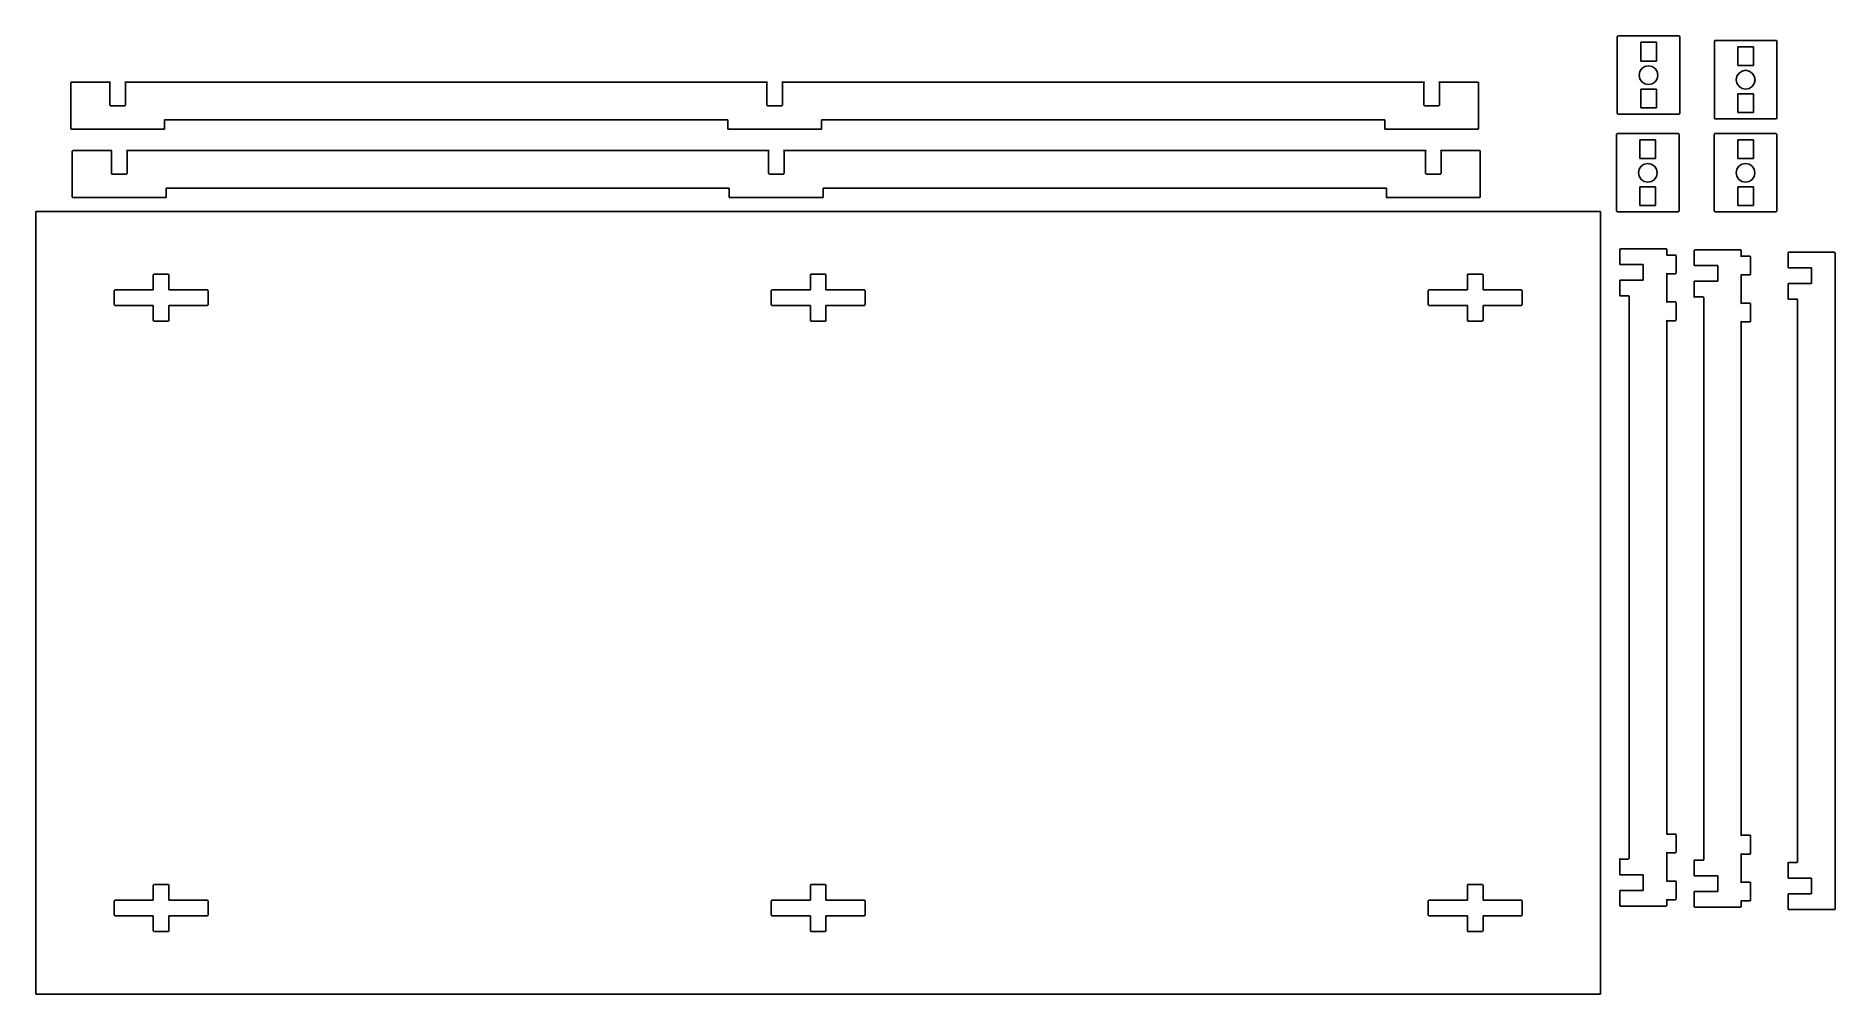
# Model space of a CAD drawing. Extents: x 10 to 585, y 20 to 326.
import ezdxf

# ---------------------------------------------------------------- set-up
doc = ezdxf.new("R2010")
doc.units = 0

msp = doc.modelspace()

# ---------------------------------------------------------------- linework, layer by layer
at = {"layer": 'Layer 1'}
for p, q in [((515.59683, 326.072959), (515.40563, 325.881756)), ((515.40563, 325.881756), (515.40563, 301.264654)), ((535.21372, 326.072959), (515.59683, 326.072959)), ((522.90594, 324.073081), (527.90564, 324.073081)), ((522.90594, 318.072931), (522.90594, 324.073081)), ((527.90564, 324.073081), (527.90564, 318.072931)), ((535.40544, 325.881756), (535.21372, 326.072959)), ((535.40544, 301.264654), (535.40544, 325.881756)), ((546.6271, 324.60535), (546.4359, 324.414147)), ((546.4359, 324.414147), (546.4359, 299.797045)), ((566.24399, 324.60535), (546.6271, 324.60535)), ((553.93621, 322.605472), (558.93591, 322.605472)), ((553.93621, 316.605322), (553.93621, 322.605472)), ((558.93591, 322.605472), (558.93591, 316.605322)), ((566.43571, 324.414147), (566.24399, 324.60535)), ((566.43571, 299.797045), (566.43571, 324.414147)), ((527.90564, 318.072931), (522.90594, 318.072931)), ((523.283878, 315.6946), (524.257301, 316.344982)), ((524.257301, 316.344982), (525.40553, 316.573281)), ((525.40553, 316.573281), (526.553602, 316.344836)), ((525.40553, 316.573281), (525.40553, 316.573281)), ((526.553602, 316.344836), (527.526852, 315.69442)), ((558.93591, 316.605322), (553.93621, 316.605322)), ((21.112485, 311.146977), (21.102685, 311.137177)), ((21.102685, 311.137177), (21.102685, 311.098417)), ((21.102685, 311.098417), (21.102685, 299.740454)), ((21.246327, 311.280302), (21.112485, 311.146977)), ((21.256127, 311.290102), (21.246327, 311.280302)), ((21.294367, 311.290102), (21.256127, 311.290102)), ((33.79438, 311.290102), (21.294367, 311.290102)), ((33.60266, 311.098382), (33.79438, 311.290102)), ((33.60266, 303.982021), (33.60266, 311.098382)), ((48.129939, 311.290102), (38.411152, 311.290102)), ((38.411152, 311.290102), (38.602872, 311.098382)), ((38.602872, 311.098382), (38.602872, 303.982021)), ((243.79448, 311.290102), (48.129939, 311.290102)), ((243.60276, 311.098382), (243.79448, 311.290102)), ((243.60276, 303.982021), (243.60276, 311.098382)), ((261.89001, 311.290102), (248.41125, 311.290102)), ((248.41125, 311.290102), (248.60297, 311.098382)), ((248.60297, 311.098382), (248.60297, 303.982021)), ((441.59636, 311.290102), (261.89001, 311.290102)), ((453.79462, 311.290102), (441.59636, 311.290102)), ((453.6029, 311.098382), (453.79462, 311.290102)), ((453.6029, 303.982021), (453.6029, 311.098382)), ((468.96579, 311.290102), (458.41139, 311.290102)), ((458.41139, 311.290102), (458.60311, 311.098382)), ((458.60311, 311.098382), (458.60311, 303.982021)), ((470.94964, 311.290102), (468.96579, 311.290102)), ((471.10312, 311.137139), (470.94964, 311.290102)), ((471.10312, 296.443498), (471.10312, 311.137139)), ((522.4052, 313.572947), (522.633497, 314.721176)), ((522.633645, 312.424877), (522.4052, 313.572947)), ((522.633497, 314.721176), (523.283878, 315.6946)), ((523.284061, 311.451628), (522.633645, 312.424877)), ((524.257421, 310.801379), (523.284061, 311.451628)), ((525.40553, 310.57313), (524.257421, 310.801379)), ((526.573163, 310.808918), (525.40553, 310.57313)), ((527.526669, 311.451809), (526.573163, 310.808918)), ((528.169561, 312.405314), (527.526669, 311.451809)), ((527.526852, 315.69442), (528.177102, 314.721058)), ((528.40535, 313.572947), (528.169561, 312.405314)), ((528.177102, 314.721058), (528.40535, 313.572947)), ((553.43547, 312.105338), (553.663767, 313.253567)), ((553.663915, 310.957268), (553.43547, 312.105338)), ((553.663767, 313.253567), (554.314148, 314.226991)), ((554.314331, 309.984019), (553.663915, 310.957268)), ((554.314148, 314.226991), (555.287571, 314.877373)), ((555.287571, 314.877373), (556.4358, 315.105672)), ((556.4358, 315.105672), (557.583872, 314.877227)), ((556.4358, 315.105672), (556.4358, 315.105672)), ((557.583872, 314.877227), (558.557122, 314.226811)), ((559.199831, 310.937705), (558.556939, 309.9842)), ((558.557122, 314.226811), (559.207372, 313.253449)), ((559.43562, 312.105338), (559.199831, 310.937705)), ((559.207372, 313.253449), (559.43562, 312.105338)), ((522.90543, 309.072963), (527.90564, 309.072963)), ((522.90543, 303.073329), (522.90543, 309.072963)), ((527.90564, 309.072963), (527.90564, 303.073329)), ((553.9357, 307.605354), (558.93591, 307.605354)), ((553.9357, 301.60572), (553.9357, 307.605354)), ((555.287691, 309.33377), (554.314331, 309.984019)), ((556.4358, 309.105521), (555.287691, 309.33377)), ((557.603433, 309.341309), (556.4358, 309.105521)), ((558.556939, 309.9842), (557.603433, 309.341309)), ((558.93591, 307.605354), (558.93591, 301.60572)), ((21.102685, 299.740454), (21.102685, 296.443498)), ((33.79438, 303.790301), (33.60266, 303.982021)), ((38.411152, 303.790301), (33.79438, 303.790301)), ((38.602872, 303.982021), (38.411152, 303.790301)), ((51.102924, 299.271745), (51.121524, 299.290345)), ((51.102924, 296.309135), (51.102924, 299.271745)), ((51.121524, 299.290345), (231.08418, 299.290345)), ((231.08418, 299.290345), (231.10278, 299.271745)), ((231.10278, 299.271745), (231.10278, 296.309135)), ((243.79448, 303.790301), (243.60276, 303.982021)), ((248.41125, 303.790301), (243.79448, 303.790301)), ((248.60297, 303.982021), (248.41125, 303.790301)), ((261.10302, 299.271745), (261.12162, 299.290345)), ((261.10302, 296.309135), (261.10302, 299.271745)), ((261.12162, 299.290345), (441.08428, 299.290345)), ((441.08428, 299.290345), (441.10288, 299.271745)), ((441.10288, 299.271745), (441.10288, 296.309135)), ((453.79462, 303.790301), (453.6029, 303.982021)), ((458.41139, 303.790301), (453.79462, 303.790301)), ((458.60311, 303.982021), (458.41139, 303.790301)), ((515.40563, 301.264654), (515.59683, 301.073451)), ((515.59683, 301.073451), (535.21372, 301.073451)), ((527.90564, 303.073329), (522.90543, 303.073329)), ((535.21372, 301.073451), (535.40544, 301.264654)), ((546.4359, 299.797045), (546.6271, 299.605842)), ((546.6271, 299.605842), (566.24399, 299.605842)), ((558.93591, 301.60572), (553.9357, 301.60572)), ((566.24399, 299.605842), (566.43571, 299.797045)), ((21.102685, 296.443498), (21.256164, 296.290535)), ((21.256164, 296.290535), (51.121524, 296.290535)), ((51.121524, 296.290535), (51.102924, 296.309135)), ((231.10278, 296.309135), (231.08418, 296.290535)), ((231.08418, 296.290535), (261.12162, 296.290535)), ((261.12162, 296.290535), (261.10302, 296.309135)), ((441.10288, 296.309135), (441.08428, 296.290535)), ((441.08428, 296.290535), (470.94964, 296.290535)), ((470.94964, 296.290535), (471.10312, 296.443498)), ((515.32907, 294.885373), (515.13787, 294.69417)), ((515.13787, 294.69417), (515.13787, 270.077068)), ((534.94596, 294.885373), (515.32907, 294.885373)), ((535.13768, 294.69417), (534.94596, 294.885373)), ((535.13768, 270.077068), (535.13768, 294.69417)), ((546.59463, 294.886954), (546.40343, 294.695751)), ((546.40343, 294.695751), (546.40343, 270.078649)), ((566.21152, 294.886954), (546.59463, 294.886954)), ((566.40324, 294.695751), (566.21152, 294.886954)), ((566.40324, 270.078649), (566.40324, 294.695751)), ((21.610748, 289.323034), (21.600948, 289.313234)), ((21.600948, 289.313234), (21.600948, 289.274474)), ((21.600948, 289.274474), (21.600948, 277.916511)), ((21.74459, 289.456359), (21.610748, 289.323034)), ((21.75439, 289.466159), (21.74459, 289.456359)), ((21.79263, 289.466159), (21.75439, 289.466159)), ((34.292643, 289.466159), (21.79263, 289.466159)), ((34.100923, 289.274439), (34.292643, 289.466159)), ((34.100923, 282.158078), (34.100923, 289.274439)), ((48.628202, 289.466159), (38.909415, 289.466159)), ((38.909415, 289.466159), (39.101135, 289.274439)), ((39.101135, 289.274439), (39.101135, 282.158078)), ((244.29275, 289.466159), (48.628202, 289.466159)), ((244.10103, 289.274439), (244.29275, 289.466159)), ((244.10103, 282.158078), (244.10103, 289.274439)), ((262.38828, 289.466159), (248.90952, 289.466159)), ((248.90952, 289.466159), (249.10124, 289.274439)), ((249.10124, 289.274439), (249.10124, 282.158078)), ((442.09463, 289.466159), (262.38828, 289.466159)), ((454.292887, 289.466159), (442.09463, 289.466159)), ((454.101167, 289.274439), (454.292887, 289.466159)), ((454.101167, 282.158078), (454.101167, 289.274439)), ((469.464057, 289.466159), (458.909657, 289.466159)), ((458.909657, 289.466159), (459.101377, 289.274439)), ((459.101377, 289.274439), (459.101377, 282.158078)), ((471.447907, 289.466159), (469.464057, 289.466159)), ((471.601387, 289.313196), (471.447907, 289.466159)), ((471.601387, 274.619555), (471.601387, 289.313196)), ((522.63818, 292.885495), (527.63788, 292.885495)), ((522.63818, 286.885345), (522.63818, 292.885495)), ((527.63788, 292.885495), (527.63788, 286.885345)), ((553.90374, 292.887076), (558.90344, 292.887076)), ((553.90374, 286.886926), (553.90374, 292.887076)), ((558.90344, 292.887076), (558.90344, 286.886926)), ((34.292643, 281.966358), (34.100923, 282.158078)), ((38.909415, 281.966358), (34.292643, 281.966358)), ((39.101135, 282.158078), (38.909415, 281.966358)), ((244.29275, 281.966358), (244.10103, 282.158078)), ((248.90952, 281.966358), (244.29275, 281.966358)), ((249.10124, 282.158078), (248.90952, 281.966358)), ((454.292887, 281.966358), (454.101167, 282.158078)), ((458.909657, 281.966358), (454.292887, 281.966358)), ((459.101377, 282.158078), (458.909657, 281.966358)), ((522.13744, 282.385361), (522.365737, 283.53359)), ((522.365885, 281.237291), (522.13744, 282.385361)), ((522.365737, 283.53359), (523.016118, 284.507014)), ((527.63788, 286.885345), (522.63818, 286.885345)), ((523.016118, 284.507014), (523.989541, 285.157396)), ((523.989541, 285.157396), (525.13777, 285.385695)), ((525.13777, 285.385695), (526.285842, 285.15725)), ((525.13777, 285.385695), (525.13777, 285.385695)), ((526.285842, 285.15725), (527.259092, 284.506834)), ((527.259092, 284.506834), (527.909342, 283.533472)), ((528.13759, 282.385361), (527.901801, 281.217728)), ((527.909342, 283.533472), (528.13759, 282.385361)), ((553.403, 282.386942), (553.631297, 283.535171)), ((553.631445, 281.238872), (553.403, 282.386942)), ((553.631297, 283.535171), (554.281678, 284.508595)), ((558.90344, 286.886926), (553.90374, 286.886926)), ((554.281678, 284.508595), (555.255101, 285.158977)), ((555.255101, 285.158977), (556.40333, 285.387276)), ((556.40333, 285.387276), (557.551402, 285.158831)), ((556.40333, 285.387276), (556.40333, 285.387276)), ((557.551402, 285.158831), (558.524652, 284.508415)), ((558.524652, 284.508415), (559.174902, 283.535053)), ((559.40315, 282.386942), (559.167361, 281.219309)), ((559.174902, 283.535053), (559.40315, 282.386942)), ((21.600948, 277.916511), (21.600948, 274.619555)), ((51.601187, 277.447802), (51.619787, 277.466402)), ((51.601187, 274.485192), (51.601187, 277.447802)), ((51.619787, 277.466402), (231.582447, 277.466402)), ((231.582447, 277.466402), (231.601047, 277.447802)), ((231.601047, 277.447802), (231.601047, 274.485192)), ((261.601287, 277.447802), (261.619887, 277.466402)), ((261.601287, 274.485192), (261.601287, 277.447802)), ((261.619887, 277.466402), (441.582547, 277.466402)), ((441.582547, 277.466402), (441.601147, 277.447802)), ((441.601147, 277.447802), (441.601147, 274.485192)), ((523.016301, 280.264042), (522.365885, 281.237291)), ((522.63767, 277.885377), (527.63788, 277.885377)), ((522.63767, 271.885743), (522.63767, 277.885377)), ((523.989661, 279.613793), (523.016301, 280.264042)), ((525.13777, 279.385544), (523.989661, 279.613793)), ((526.305403, 279.621332), (525.13777, 279.385544)), ((527.258909, 280.264223), (526.305403, 279.621332)), ((527.901801, 281.217728), (527.258909, 280.264223)), ((527.63788, 277.885377), (527.63788, 271.885743)), ((554.281861, 280.265623), (553.631445, 281.238872)), ((553.90323, 277.886958), (558.90344, 277.886958)), ((553.90323, 271.887324), (553.90323, 277.886958)), ((555.255221, 279.615374), (554.281861, 280.265623)), ((556.40333, 279.387125), (555.255221, 279.615374)), ((557.570963, 279.622913), (556.40333, 279.387125)), ((558.524469, 280.265804), (557.570963, 279.622913)), ((559.167361, 281.219309), (558.524469, 280.265804)), ((558.90344, 277.886958), (558.90344, 271.887324)), ((21.600948, 274.619555), (21.754427, 274.466592)), ((21.754427, 274.466592), (51.619787, 274.466592)), ((51.619787, 274.466592), (51.601187, 274.485192)), ((231.601047, 274.485192), (231.582447, 274.466592)), ((231.582447, 274.466592), (261.619887, 274.466592)), ((261.619887, 274.466592), (261.601287, 274.485192)), ((441.601147, 274.485192), (441.582547, 274.466592)), ((441.582547, 274.466592), (471.447907, 274.466592)), ((471.447907, 274.466592), (471.601387, 274.619555)), ((527.63788, 271.885743), (522.63767, 271.885743)), ((558.90344, 271.887324), (553.90323, 271.887324)), ((9.999906, 270.000045), (9.999906, 19.9998)), ((509.99988, 270.000045), (9.999906, 270.000045)), ((9.999906, 270.000045), (9.999906, 270.000045)), ((509.99988, 19.9998), (509.99988, 270.000045)), ((515.13787, 270.077068), (515.32907, 269.885865)), ((515.32907, 269.885865), (534.94596, 269.885865)), ((534.94596, 269.885865), (535.13768, 270.077068)), ((546.40343, 270.078649), (546.59463, 269.887446)), ((546.59463, 269.887446), (566.21152, 269.887446)), ((566.21152, 269.887446), (566.40324, 270.078649)), ((516.34531, 258.103096), (516.19183, 257.950133)), ((516.19183, 257.950133), (516.19183, 254.626822)), ((516.19183, 254.626822), (516.19183, 253.103401)), ((516.19183, 253.103401), (523.69163, 253.103401)), ((531.03847, 258.103096), (516.34531, 258.103096)), ((523.69163, 253.103401), (523.69163, 248.103189)), ((531.19195, 257.950133), (531.03847, 258.103096)), ((531.19195, 255.913048), (531.19195, 257.950133)), ((531.38212, 256.103218), (531.19195, 255.913048)), ((534.0016, 256.103218), (531.38212, 256.103218)), ((534.19176, 255.913048), (534.0016, 256.103218)), ((534.19176, 250.293753), (534.19176, 255.913048)), ((540.17648, 257.721815), (540.023, 257.568852)), ((540.023, 257.568852), (540.023, 254.245541)), ((540.023, 254.245541), (540.023, 252.72212)), ((554.86964, 257.721815), (540.17648, 257.721815)), ((555.02312, 257.568852), (554.86964, 257.721815)), ((555.02312, 255.531767), (555.02312, 257.568852)), ((555.21329, 255.721937), (555.02312, 255.531767)), ((557.83277, 255.721937), (555.21329, 255.721937)), ((558.02293, 255.531767), (557.83277, 255.721937)), ((558.02293, 249.912472), (558.02293, 255.531767)), ((570.15331, 257), (569.99983, 256.847037)), ((569.99983, 256.847037), (569.99983, 255.214579)), ((569.99983, 255.214579), (569.99983, 252.000305)), ((584.84647, 257), (570.15331, 257)), ((584.99995, 256.847037), (584.84647, 257)), ((584.99995, 47.15337), (584.99995, 256.847037)), ((47.499943, 249.808512), (47.691663, 250.000232)), ((47.499943, 245.00002), (47.499943, 249.808512)), ((47.691663, 250.000232), (52.308435, 250.000232)), ((47.691663, 250.000232), (47.691663, 250.000232)), ((52.308435, 250.000232), (52.500155, 249.808512)), ((52.500155, 249.808512), (52.500155, 245.00002)), ((257.50004, 249.808512), (257.69176, 250.000232)), ((257.50004, 245.00002), (257.50004, 249.808512)), ((257.69176, 250.000232), (262.30854, 250.000232)), ((257.69176, 250.000232), (257.69176, 250.000232)), ((262.30854, 250.000232), (262.50026, 249.808512)), ((262.50026, 249.808512), (262.50026, 245.00002)), ((467.50015, 249.808512), (467.69187, 250.000232)), ((467.50015, 245.00002), (467.50015, 249.808512)), ((467.69187, 250.000232), (472.30812, 250.000232)), ((467.69187, 250.000232), (467.69187, 250.000232)), ((472.30812, 250.000232), (472.49984, 249.808512)), ((472.49984, 249.808512), (472.49984, 245.00002)), ((523.69163, 248.103189), (516.19183, 248.103189)), ((516.19183, 248.103189), (516.19183, 245.050662)), ((531.19195, 240.91293), (531.19195, 250.293753)), ((531.19195, 250.293753), (531.38212, 250.103584)), ((531.38212, 250.103584), (534.0016, 250.103584)), ((534.0016, 250.103584), (534.19176, 250.293753)), ((540.023, 252.72212), (547.5228, 252.72212)), ((547.5228, 247.721908), (540.023, 247.721908)), ((540.023, 247.721908), (540.023, 244.669381)), ((547.5228, 252.72212), (547.5228, 247.721908)), ((555.02312, 240.531649), (555.02312, 249.912472)), ((555.02312, 249.912472), (555.21329, 249.722303)), ((555.21329, 249.722303), (557.83277, 249.722303)), ((557.83277, 249.722303), (558.02293, 249.912472)), ((569.99983, 252.000305), (577.50015, 252.000305)), ((577.50015, 252.000305), (577.50015, 247.000093)), ((34.999931, 244.808301), (35.19165, 245.00002)), ((34.999931, 240.191528), (34.999931, 244.808301)), ((35.19165, 245.00002), (47.499943, 245.00002)), ((52.500155, 245.00002), (64.808447, 245.00002)), ((64.808447, 245.00002), (65.000167, 244.808301)), ((65.000167, 244.808301), (65.000167, 240.191528)), ((245.00003, 244.808301), (245.19175, 245.00002)), ((245.00003, 240.191528), (245.00003, 244.808301)), ((245.19175, 245.00002), (257.50004, 245.00002)), ((262.50026, 245.00002), (274.80855, 245.00002)), ((274.80855, 245.00002), (274.99975, 244.808301)), ((274.99975, 244.808301), (274.99975, 240.191528)), ((455.00013, 244.808301), (455.19185, 245.00002)), ((455.00013, 240.191528), (455.00013, 244.808301)), ((455.19185, 245.00002), (467.50015, 245.00002)), ((472.49984, 245.00002), (484.80813, 245.00002)), ((484.80813, 245.00002), (484.99985, 244.808301)), ((484.99985, 244.808301), (484.99985, 240.191528)), ((516.19183, 245.050662), (516.19183, 242.950015)), ((516.19183, 242.950015), (516.34531, 243.103494)), ((516.34531, 243.103494), (519.03868, 243.103494)), ((519.03868, 243.103494), (519.19165, 242.950015)), ((519.19165, 242.950015), (519.19165, 63.25659)), ((540.023, 244.669381), (540.023, 242.568734)), ((540.023, 242.568734), (540.17648, 242.722213)), ((540.17648, 242.722213), (542.86985, 242.722213)), ((542.86985, 242.722213), (543.02282, 242.568734)), ((543.02282, 242.568734), (543.02282, 62.87531)), ((577.50015, 247.000093), (569.99983, 247.000093)), ((569.99983, 247.000093), (569.99983, 245.875097)), ((569.99983, 245.875097), (569.99983, 241.846919)), ((569.99983, 241.846919), (570.15331, 242.000398)), ((570.15331, 242.000398), (572.84669, 242.000398)), ((572.84669, 242.000398), (572.99965, 241.846919)), ((572.99965, 241.846919), (572.99965, 62.15349)), ((35.19165, 239.999809), (34.999931, 240.191528)), ((47.499943, 239.999809), (35.19165, 239.999809)), ((47.499943, 235.191833), (47.499943, 239.999809)), ((64.808447, 239.999809), (52.500155, 239.999809)), ((52.500155, 239.999809), (52.500155, 235.191833)), ((65.000167, 240.191528), (64.808447, 239.999809)), ((245.19175, 239.999809), (245.00003, 240.191528)), ((257.50004, 239.999809), (245.19175, 239.999809)), ((257.50004, 235.191833), (257.50004, 239.999809)), ((274.80855, 239.999809), (262.50026, 239.999809)), ((262.50026, 239.999809), (262.50026, 235.191833)), ((274.99975, 240.191528), (274.80855, 239.999809)), ((455.19185, 239.999809), (455.00013, 240.191528)), ((467.50015, 239.999809), (455.19185, 239.999809)), ((467.50015, 235.191833), (467.50015, 239.999809)), ((484.80813, 239.999809), (472.49984, 239.999809)), ((472.49984, 239.999809), (472.49984, 235.191833)), ((484.99985, 240.191528), (484.80813, 239.999809)), ((531.38212, 241.1031), (531.19195, 240.91293)), ((534.0016, 241.1031), (531.38212, 241.1031)), ((534.19176, 240.91293), (534.0016, 241.1031)), ((534.19176, 235.293631), (534.19176, 240.91293)), ((555.21329, 240.721819), (555.02312, 240.531649)), ((557.83277, 240.721819), (555.21329, 240.721819)), ((558.02293, 240.531649), (557.83277, 240.721819)), ((558.02293, 234.91235), (558.02293, 240.531649)), ((47.691663, 235.000114), (47.499943, 235.191833)), ((52.308435, 235.000114), (47.691663, 235.000114)), ((52.500155, 235.191833), (52.308435, 235.000114)), ((257.69176, 235.000114), (257.50004, 235.191833)), ((262.30854, 235.000114), (257.69176, 235.000114)), ((262.50026, 235.191833), (262.30854, 235.000114)), ((467.69187, 235.000114), (467.50015, 235.191833)), ((472.30812, 235.000114), (467.69187, 235.000114)), ((472.49984, 235.191833), (472.30812, 235.000114)), ((531.19195, 70.91297), (531.19195, 235.293631)), ((531.19195, 235.293631), (531.38212, 235.103461)), ((531.38212, 235.103461), (534.0016, 235.103461)), ((534.0016, 235.103461), (534.19176, 235.293631)), ((555.02312, 70.53169), (555.02312, 234.91235)), ((555.02312, 234.91235), (555.21329, 234.72218)), ((555.21329, 234.72218), (557.83277, 234.72218)), ((557.83277, 234.72218), (558.02293, 234.91235)), ((531.38212, 71.10314), (531.19195, 70.91297)), ((534.0016, 71.10314), (531.38212, 71.10314)), ((534.19176, 70.91297), (534.0016, 71.10314)), ((534.19176, 65.29367), (534.19176, 70.91297)), ((555.21329, 70.72186), (555.02312, 70.53169)), ((557.83277, 70.72186), (555.21329, 70.72186)), ((558.02293, 70.53169), (557.83277, 70.72186)), ((558.02293, 64.91239), (558.02293, 70.53169)), ((516.34531, 63.10311), (516.19183, 63.25659)), ((516.19183, 63.25659), (516.19183, 60.67742)), ((519.19165, 63.25659), (519.03868, 63.10311)), ((531.19195, 55.91285), (531.19195, 65.29367)), ((531.19195, 65.29367), (531.38212, 65.1035)), ((531.38212, 65.1035), (534.0016, 65.1035)), ((534.0016, 65.1035), (534.19176, 65.29367)), ((555.02312, 55.53157), (555.02312, 64.91239)), ((555.02312, 64.91239), (555.21329, 64.72222)), ((555.21329, 64.72222), (557.83277, 64.72222)), ((557.83277, 64.72222), (558.02293, 64.91239)), ((516.19183, 60.67742), (516.19183, 58.10342)), ((516.19183, 58.10342), (523.69163, 58.10342)), ((519.03868, 63.10311), (516.34531, 63.10311)), ((523.69163, 58.10342), (523.69163, 53.1032)), ((540.17648, 62.72183), (540.023, 62.87531)), ((540.023, 62.87531), (540.023, 60.29614)), ((540.023, 60.29614), (540.023, 57.72214)), ((540.023, 57.72214), (547.5228, 57.72214)), ((542.86985, 62.72183), (540.17648, 62.72183)), ((543.02282, 62.87531), (542.86985, 62.72183)), ((547.5228, 57.72214), (547.5228, 52.72192)), ((570.15331, 62.00001), (569.99983, 62.15349)), ((569.99983, 62.15349), (569.99983, 57.00032)), ((572.84669, 62.00001), (570.15331, 62.00001)), ((572.99965, 62.15349), (572.84669, 62.00001)), ((47.499943, 54.80853), (47.691663, 55.00025)), ((47.499943, 50.00004), (47.499943, 54.80853)), ((47.691663, 55.00025), (52.308435, 55.00025)), ((47.691663, 55.00025), (47.691663, 55.00025)), ((52.308435, 55.00025), (52.500155, 54.80853)), ((52.500155, 54.80853), (52.500155, 50.00004)), ((257.50004, 54.80853), (257.69176, 55.00025)), ((257.50004, 50.00004), (257.50004, 54.80853)), ((257.69176, 55.00025), (262.30854, 55.00025)), ((257.69176, 55.00025), (257.69176, 55.00025)), ((262.30854, 55.00025), (262.50026, 54.80853)), ((262.50026, 54.80853), (262.50026, 50.00004)), ((467.50015, 54.80853), (467.69187, 55.00025)), ((467.50015, 50.00004), (467.50015, 54.80853)), ((467.69187, 55.00025), (472.30812, 55.00025)), ((467.69187, 55.00025), (467.69187, 55.00025)), ((472.30812, 55.00025), (472.49984, 54.80853)), ((472.49984, 54.80853), (472.49984, 50.00004)), ((523.69163, 53.1032), (516.19183, 53.1032)), ((516.19183, 53.1032), (516.19183, 51.10126)), ((531.38212, 56.10354), (531.19195, 55.91285)), ((534.0016, 56.10354), (531.38212, 56.10354)), ((534.19176, 55.91285), (534.0016, 56.10354)), ((534.19176, 50.29356), (534.19176, 55.91285)), ((547.5228, 52.72192), (540.023, 52.72192)), ((540.023, 52.72192), (540.023, 50.71998)), ((555.21329, 55.72226), (555.02312, 55.53157)), ((557.83277, 55.72226), (555.21329, 55.72226)), ((558.02293, 55.53157), (557.83277, 55.72226)), ((558.02293, 49.91228), (558.02293, 55.53157)), ((569.99983, 57.00032), (577.50015, 57.00032)), ((577.50015, 52.00011), (569.99983, 52.00011)), ((569.99983, 52.00011), (569.99983, 49.41732)), ((577.50015, 57.00032), (577.50015, 52.00011)), ((34.999931, 49.80832), (35.19165, 50.00004)), ((34.999931, 45.19154), (34.999931, 49.80832)), ((35.19165, 50.00004), (47.499943, 50.00004)), ((52.500155, 50.00004), (64.808447, 50.00004)), ((64.808447, 50.00004), (65.000167, 49.80832)), ((65.000167, 49.80832), (65.000167, 45.19154)), ((245.00003, 49.80832), (245.19175, 50.00004)), ((245.00003, 45.19154), (245.00003, 49.80832)), ((245.19175, 50.00004), (257.50004, 50.00004)), ((262.50026, 50.00004), (274.80855, 50.00004)), ((274.80855, 50.00004), (274.99975, 49.80832)), ((274.99975, 49.80832), (274.99975, 45.19154)), ((455.00013, 49.80832), (455.19185, 50.00004)), ((455.00013, 45.19154), (455.00013, 49.80832)), ((455.19185, 50.00004), (467.50015, 50.00004)), ((472.49984, 50.00004), (484.80813, 50.00004)), ((484.80813, 50.00004), (484.99985, 49.80832)), ((484.99985, 49.80832), (484.99985, 45.19154)), ((516.19183, 51.10126), (516.19183, 48.25647)), ((516.19183, 48.25647), (516.34531, 48.10351)), ((516.34531, 48.10351), (531.03847, 48.10351)), ((531.03847, 48.10351), (531.19195, 48.25647)), ((531.19195, 48.25647), (531.19195, 50.29356)), ((531.19195, 50.29356), (531.38212, 50.10339)), ((531.38212, 50.10339), (534.0016, 50.10339)), ((534.0016, 50.10339), (534.19176, 50.29356)), ((540.023, 50.71998), (540.023, 47.87519)), ((540.023, 47.87519), (540.17648, 47.72223)), ((540.17648, 47.72223), (554.86964, 47.72223)), ((554.86964, 47.72223), (555.02312, 47.87519)), ((555.02312, 47.87519), (555.02312, 49.91228)), ((555.02312, 49.91228), (555.21329, 49.72211)), ((555.21329, 49.72211), (557.83277, 49.72211)), ((557.83277, 49.72211), (558.02293, 49.91228)), ((569.99983, 49.41732), (569.99983, 47.15337)), ((569.99983, 47.15337), (570.15331, 47.00041)), ((570.15331, 47.00041), (584.84647, 47.00041)), ((584.84647, 47.00041), (584.99995, 47.15337)), ((35.19165, 44.99983), (34.999931, 45.19154)), ((47.499943, 44.99983), (35.19165, 44.99983)), ((47.499943, 40.19185), (47.499943, 44.99983)), ((64.808447, 44.99983), (52.500155, 44.99983)), ((52.500155, 44.99983), (52.500155, 40.19185)), ((65.000167, 45.19154), (64.808447, 44.99983)), ((245.19175, 44.99983), (245.00003, 45.19154)), ((257.50004, 44.99983), (245.19175, 44.99983)), ((257.50004, 40.19185), (257.50004, 44.99983)), ((274.80855, 44.99983), (262.50026, 44.99983)), ((262.50026, 44.99983), (262.50026, 40.19185)), ((274.99975, 45.19154), (274.80855, 44.99983)), ((455.19185, 44.99983), (455.00013, 45.19154)), ((467.50015, 44.99983), (455.19185, 44.99983)), ((467.50015, 40.19185), (467.50015, 44.99983)), ((484.80813, 44.99983), (472.49984, 44.99983)), ((472.49984, 44.99983), (472.49984, 40.19185)), ((484.99985, 45.19154), (484.80813, 44.99983)), ((47.691663, 40.00013), (47.499943, 40.19185)), ((52.308435, 40.00013), (47.691663, 40.00013)), ((52.500155, 40.19185), (52.308435, 40.00013)), ((257.69176, 40.00013), (257.50004, 40.19185)), ((262.30854, 40.00013), (257.69176, 40.00013)), ((262.50026, 40.19185), (262.30854, 40.00013)), ((467.69187, 40.00013), (467.50015, 40.19185)), ((472.30812, 40.00013), (467.69187, 40.00013)), ((472.49984, 40.19185), (472.30812, 40.00013)), ((9.999906, 19.9998), (509.99988, 19.9998))]:
    msp.add_line(p, q, dxfattribs=at)

doc.saveas('drawing.dxf')
